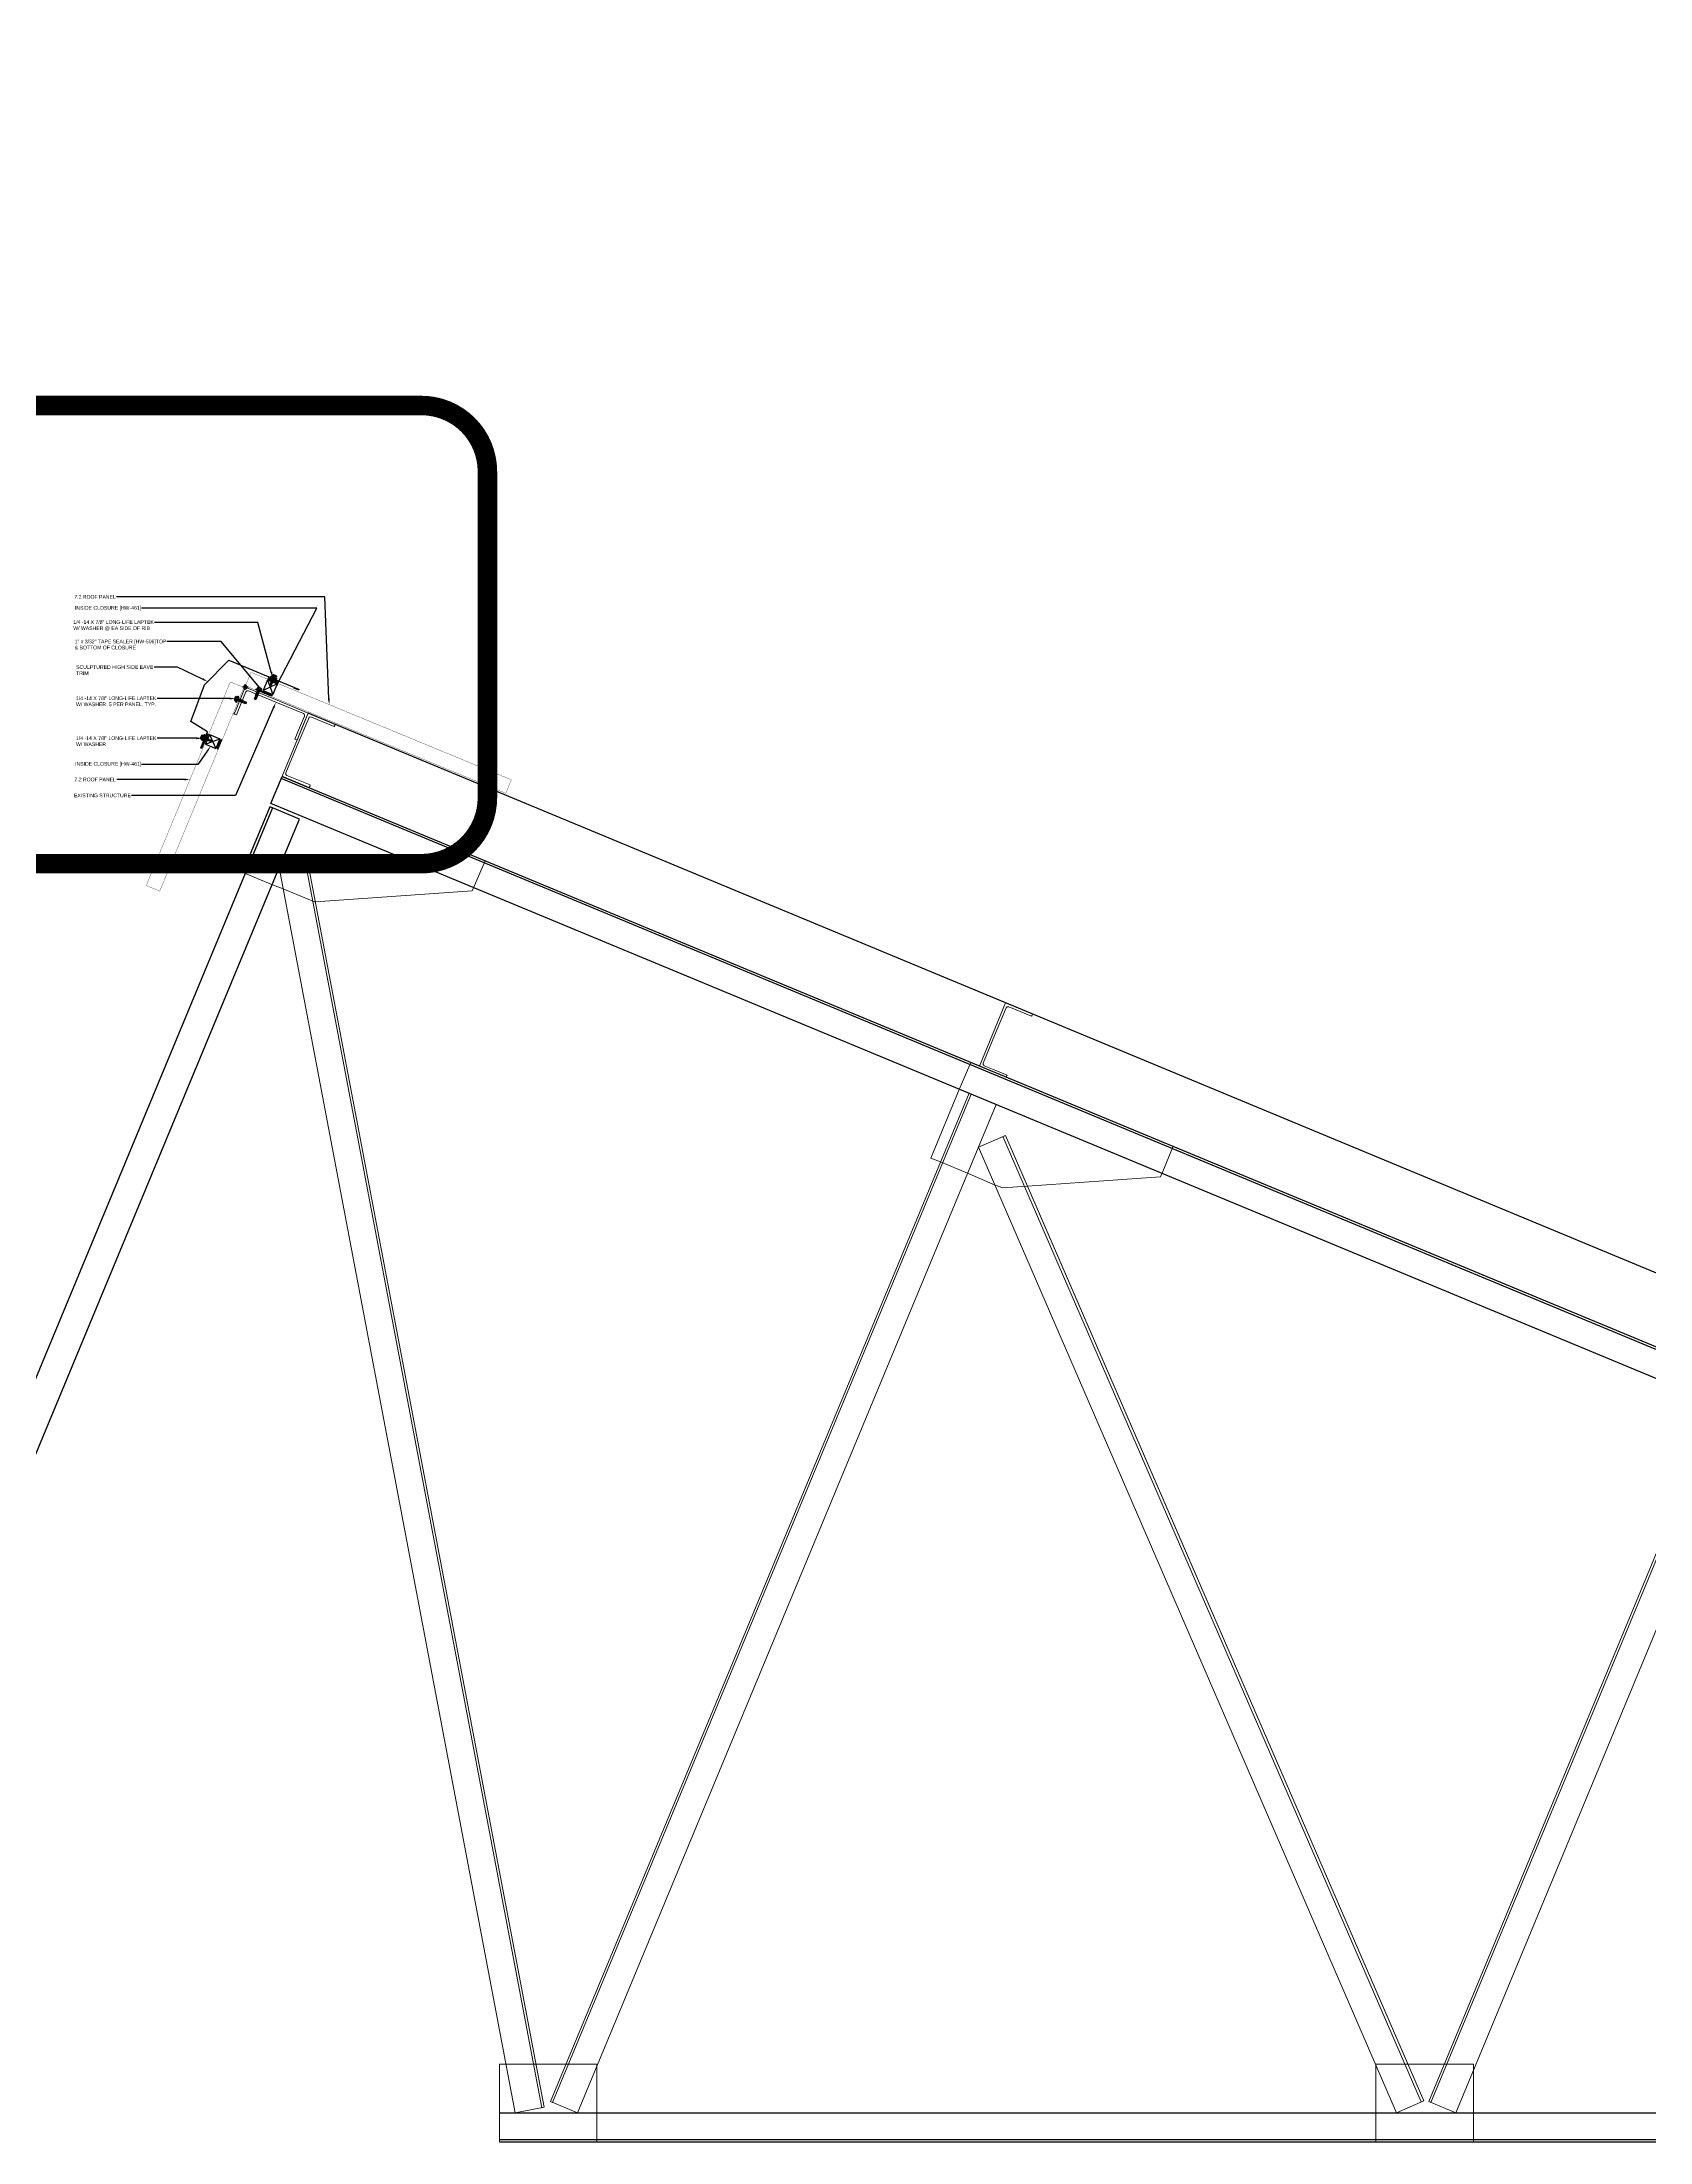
# Model space of a CAD drawing. Header units: inches. Extents: x -33163 to 19162, y -8858 to 30669.
# Drawn here: x -25283.2 to -25118.3, y -270.5 to -55.1 of the extents above; entities that cross this region are included whole.
import ezdxf
from ezdxf import colors
from ezdxf.entities.mleader import LeaderData, LeaderLine
from ezdxf.math import Vec2, Vec3

# ---------------------------------------------------------------- set-up
doc = ezdxf.new("R2010")
doc.units = ezdxf.units.IN
doc.linetypes.add('HIDDEN2', pattern=[0.1875, 0.125, -0.0625])
doc.layers.get('0').update_dxf_attribs({"color": 9, "lineweight": 0})
doc.layers.get('Defpoints').update_dxf_attribs({"color": 254})
doc.layers.add('07 - Roof Panels', color=6, linetype='Continuous', lineweight=30)
for name, color, linetype in [('A-ANNO-DIMS-04', 12, 'Continuous'), ('CLOSURE', 8, 'Continuous'), ('FASTENER', 9, 'Continuous'), ('SEALANT', 11, 'Continuous'), ('SECTION', 11, 'Continuous'), ('TAPE', 9, 'Continuous'), ('TEXT', 7, 'Continuous'), ('TRIM', 4, 'Continuous'), ('TRUSS_Geometry', 12, 'Continuous')]:
    doc.layers.add(name, color=color, linetype=linetype)
doc.styles.add('ROMANS', font='romans.shx', dxfattribs={"width": 1.1})
doc.styles.add('Sheffield', font='arial.ttf', dxfattribs={"height": 0.175})

# ---------------------------------------------------------------- blocks, each defined once
blk = doc.blocks.new('print')
at = {"char_height": 0.0026, "attachment_point": 4, "style": 'ROMANS'}
for insert in [(83.42, 5.63), (84.49, 5.63), (83.64, 1.14), (84.71, 1.14), (91.25, 0.16), (92.32, 0.16), (48, -0.42), (49.07, -0.42)]:
    blk.add_mtext('\\A1;', dxfattribs=dict(at, insert=insert))
blk = doc.blocks.new('A$C6938402A')
at = {"layer": 'TAPE'}
h = blk.add_hatch(dxfattribs=at)
h.set_pattern_fill('DOTS', color=256, scale=0.35, angle=270, style=0)
h.set_pattern_definition([(270, (-22.332364, -26.379487), (0.021875, -0.0109375), [0, -0.021875])])
h.paths.add_polyline_path([(-0.56, -0.04), (-0.55, -0.13), (0.44, 0.04), (0.42, 0.13)])
at = {"layer": 'SEALANT'}
for p, q in [((-0.56, -0.04), (0.42, 0.13)), ((-0.55, -0.13), (0.44, 0.04)), ((0.42, 0.13), (0.44, 0.04)), ((-0.56, -0.04), (-0.55, -0.13))]:
    blk.add_line(p, q, dxfattribs=at)
blk = doc.blocks.new('fz9')
at = {"layer": 'FASTENER'}
for p, q in [((-0.32, 0.07), (-0.32, 0.04)), ((-0.32, 0.04), (0.32, 0.04)), ((-0.22, 0.31), (-0.22, 0.17)), ((-0.22, 0.17), (0.22, 0.17)), ((-0.16, 0.34), (0.16, 0.34)), ((-0.14, -0.02), (0.05, 0.04)), ((-0.11, 0.31), (-0.11, 0.17)), ((-0.1, -0.04), (0.14, 0.03)), ((-0.09, 0.04), (0.09, 0.04)), ((-0.09, 0.04), (-0.09, 0)), ((0.09, 0.04), (0.13, 0.04)), ((0.09, 0.02), (0.09, -0.04)), ((0.11, 0.31), (0.11, 0.17)), ((0.14, 0.03), (0.13, 0.04)), ((0.22, 0.31), (0.22, 0.17)), ((0.32, 0.07), (0.32, 0.04)), ((-0.1, -0.04), (-0.14, -0.02)), ((-0.14, -0.11), (0.1, -0.04)), ((-0.1, -0.13), (-0.14, -0.11)), ((-0.14, -0.2), (0.1, -0.13)), ((-0.1, -0.22), (-0.14, -0.2)), ((-0.14, -0.29), (0.1, -0.22)), ((-0.1, -0.31), (-0.14, -0.29)), ((-0.14, -0.38), (0.1, -0.31)), ((-0.1, -0.4), (-0.14, -0.38)), ((-0.14, -0.47), (0.1, -0.4)), ((-0.1, -0.49), (-0.14, -0.47)), ((-0.14, -0.56), (0.1, -0.49)), ((-0.1, -0.58), (-0.14, -0.56)), ((-0.1, -0.13), (0.14, -0.06)), ((-0.1, -0.22), (0.14, -0.15)), ((-0.1, -0.31), (0.14, -0.24)), ((-0.1, -0.4), (0.14, -0.33)), ((-0.1, -0.49), (0.14, -0.42)), ((-0.1, -0.58), (0.14, -0.51)), ((-0.09, -0.03), (-0.09, -0.09)), ((-0.09, -0.12), (-0.09, -0.18)), ((-0.09, -0.21), (-0.09, -0.27)), ((-0.09, -0.3), (-0.09, -0.36)), ((-0.09, -0.39), (-0.09, -0.46)), ((-0.09, -0.49), (-0.09, -0.55)), ((-0.09, -0.58), (-0.09, -0.87)), ((0, -0.93), (-0.09, -0.87)), ((0, -0.91), (0.01, -0.73)), ((0, -0.93), (0.09, -0.87)), ((0.09, -0.07), (0.09, -0.13)), ((0.09, -0.16), (0.09, -0.22)), ((0.09, -0.25), (0.09, -0.32)), ((0.09, -0.35), (0.09, -0.41)), ((0.09, -0.44), (0.09, -0.5)), ((0.09, -0.53), (0.09, -0.87)), ((0.14, -0.06), (0.1, -0.04)), ((0.14, -0.15), (0.1, -0.13)), ((0.14, -0.24), (0.1, -0.22)), ((0.14, -0.33), (0.1, -0.31)), ((0.14, -0.42), (0.1, -0.4)), ((0.14, -0.51), (0.1, -0.49))]:
    blk.add_line(p, q, dxfattribs=at)
for centre, radius, start, end in [((-0.22, 0.07), 0.1, 90, 180), ((-0.16, 0.27), 0.0628, 29.8754, 150.1246), ((0, 0.14), 0.196, 56.9974, 123.0026), ((0.16, 0.27), 0.0628, 29.8754, 150.1246), ((0.22, 0.07), 0.1, 0, 90), ((-0.05, -0.74), 0.0615, 11.1445, 130.906), ((0.05, -0.91), 0.0563, 55.4585, 194.8454)]:
    blk.add_arc(centre, radius, start, end, dxfattribs=at)
blk = doc.blocks.new('wp')
at = {"layer": 'SECTION'}
for p, q in [((-0.096, 0), (0.096, 0)), ((0, -0.096), (0, 0.096))]:
    blk.add_line(p, q, dxfattribs=at)
at = {"layer": 'SECTION', "const_width": 0.0625}
for points in [[(0, 0.031, 0.414214), (-0.031, 0, 1)], [(0, -0.031, 0.414214), (0.031, 0, 1)]]:
    blk.add_lwpolyline(points, format="xyb", dxfattribs=at)
at = {"layer": 'SECTION'}
blk.add_circle((0, 0), 0.0625, dxfattribs=at)
blk = doc.blocks.new('fz5')
at = {"layer": 'FASTENER'}
for p, q in [((-0.33, 0.07), (-0.33, 0.04)), ((-0.33, 0.04), (0.32, 0.04)), ((-0.23, 0.17), (0.21, 0.17)), ((-0.22, 0.31), (-0.22, 0.17)), ((-0.16, 0.34), (0.16, 0.34)), ((-0.14, -0.01), (0.04, 0.04)), ((-0.11, 0.31), (-0.11, 0.17)), ((-0.11, -0.03), (0.14, 0.04)), ((-0.09, 0.04), (-0.09, 0)), ((-0.09, 0.04), (0.08, 0.04)), ((0.08, 0.04), (0.13, 0.04)), ((0.08, 0.02), (0.08, -0.04)), ((0.1, 0.31), (0.1, 0.17)), ((0.14, 0.04), (0.13, 0.04)), ((0.21, 0.31), (0.21, 0.17)), ((0.32, 0.07), (0.32, 0.04)), ((-0.11, -0.03), (-0.14, -0.01)), ((-0.14, -0.1), (0.1, -0.04)), ((-0.11, -0.13), (-0.14, -0.1)), ((-0.14, -0.2), (0.1, -0.13)), ((-0.11, -0.22), (-0.14, -0.2)), ((-0.14, -0.29), (0.1, -0.22)), ((-0.11, -0.31), (-0.14, -0.29)), ((-0.14, -0.38), (0.1, -0.31)), ((-0.11, -0.4), (-0.14, -0.38)), ((-0.12, -0.46), (0.09, -0.4)), ((-0.09, -0.48), (-0.12, -0.46)), ((-0.11, -0.13), (0.14, -0.06)), ((-0.11, -0.22), (0.14, -0.15)), ((-0.11, -0.31), (0.14, -0.24)), ((-0.11, -0.4), (0.14, -0.33)), ((-0.09, -0.03), (-0.09, -0.09)), ((-0.09, -0.12), (-0.09, -0.18)), ((-0.08, -0.27), (-0.09, -0.21)), ((-0.09, -0.48), (0.12, -0.42)), ((-0.08, -0.36), (-0.08, -0.3)), ((-0.07, -0.45), (-0.08, -0.39)), ((-0.07, -0.52), (-0.07, -0.48)), ((-0.07, -0.52), (-0.07, -0.82)), ((0, -0.87), (-0.07, -0.82)), ((0, -0.85), (0.01, -0.71)), ((0, -0.87), (0.06, -0.82)), ((0.06, -0.52), (0.07, -0.44)), ((0.06, -0.52), (0.06, -0.82)), ((0.07, -0.41), (0.07, -0.35)), ((0.08, -0.07), (0.08, -0.13)), ((0.08, -0.16), (0.08, -0.21)), ((0.08, -0.22), (0.08, -0.21)), ((0.08, -0.32), (0.08, -0.25)), ((0.12, -0.42), (0.09, -0.4)), ((0.14, -0.06), (0.1, -0.04)), ((0.14, -0.15), (0.1, -0.13)), ((0.14, -0.24), (0.1, -0.22)), ((0.14, -0.33), (0.1, -0.31))]:
    blk.add_line(p, q, dxfattribs=at)
for centre, radius, start, end in [((-0.23, 0.07), 0.1, 90, 180), ((-0.16, 0.27), 0.0628, 29.8754, 150.1246), ((0, 0.14), 0.196, 56.9974, 123.0026), ((0.16, 0.27), 0.0628, 29.8754, 150.1246), ((0.22, 0.07), 0.1, 0, 90), ((-0.04, -0.72), 0.0461, 11.1445, 130.906), ((0.04, -0.85), 0.0422, 55.4585, 194.8454), ((0.07, -0.52), 0.01, 175.9484, 180)]:
    blk.add_arc(centre, radius, start, end, dxfattribs=at)

msp = doc.modelspace()

# ---------------------------------------------------------------- linework, layer by layer
at = {"layer": '07 - Roof Panels', "const_width": 0.03}
for points in [[(-25262.33631, -121.16079), (-25235.64545, -132.18321), (-25235.0729, -130.79678), (-25261.76928, -119.77208)], [(-25271.12871, -142.21495), (-25262.50401, -121.33019), (-25263.89044, -120.75764), (-25272.51514, -141.6424)]]:
    msp.add_lwpolyline(points, close=True, dxfattribs=at)
at = {"layer": 'CLOSURE'}
for p, q in [((-25260.08472, -120.55869), (-25260.52754, -121.63099)), ((-25260.08472, -120.55869), (-25259.10325, -120.964)), ((-25260.08472, -120.55869), (-25259.54607, -122.03631)), ((-25259.10325, -120.964), (-25260.52754, -121.63099)), ((-25260.52754, -121.63099), (-25259.54607, -122.03631)), ((-25259.10325, -120.964), (-25259.54607, -122.03631)), ((-25266.0395, -126.15088), (-25266.44482, -127.13235)), ((-25266.44482, -127.13235), (-25264.95515, -126.59868)), ((-25266.0395, -126.15088), (-25265.36046, -127.58015)), ((-25266.0395, -126.15088), (-25264.95515, -126.59868)), ((-25264.95515, -126.59868), (-25265.36046, -127.58015)), ((-25266.44482, -127.13235), (-25265.36046, -127.58015))]:
    msp.add_line(p, q, dxfattribs=at)
at = {"layer": 'Defpoints', "linetype": 'HIDDEN2', "const_width": 2, "flags": 128}
msp.add_lwpolyline([(-25291.0278, -99.18561), (-25291.0278, -132.62299, 0.414213562), (-25284.2478, -139.40299), (-25244.30231, -139.40299, 0.414213562), (-25237.52231, -132.62299), (-25237.52231, -99.18561, 0.414213562), (-25244.30231, -92.40561), (-25284.2478, -92.40561, 0.414213562)], format="xyb", close=True, dxfattribs=at)
at = {"layer": 'TRIM'}
msp.add_lwpolyline([(-25266.63325, -127.08181), (-25266.8241, -127.54395, -0.920477413), (-25266.91075, -127.50817), (-25266.24277, -125.89067), (-25267.9307, -124.81786), (-25266.53386, -121.06968), (-25264.04729, -118.53394), (-25256.89402, -121.48799, -1.163718585), (-25256.92981, -121.57465), (-25257.39195, -121.3838)], format="xyb", dxfattribs=at)
at = {"layer": 'TRUSS_Geometry', "lineweight": 18}
for points in [[(-25262.35518, -121.29166), (-25259.10184, -122.62499), (-25255.90184, -123.95832), (-25256.48851, -125.34499), (-25257.02184, -126.73166), (-25257.28851, -126.62499), (-25256.80851, -125.45166), (-25256.27518, -124.27832), (-25256.27518, -124.22499), (-25256.27518, -124.11832), (-25256.32851, -124.06499), (-25256.38184, -124.01166), (-25259.20851, -122.83832), (-25262.03518, -121.66499), (-25262.08851, -121.66499), (-25262.19518, -121.66499), (-25262.24851, -121.71832), (-25262.30184, -121.77166), (-25262.78184, -122.94499), (-25263.26184, -124.11832), (-25263.52851, -124.06499), (-25263.42184, -123.90499), (-25263.36851, -123.74499)], [(-25181.60851, -154.83833), (-25181.66184, -154.94502), (-25181.71518, -155.05167), (-25182.8885, -154.57169), (-25184.06184, -154.09167), (-25184.11519, -154.09167), (-25184.22184, -154.09167), (-25184.27518, -154.14501), (-25184.32851, -154.19836), (-25185.50185, -157.02502), (-25186.67518, -159.85168), (-25186.67518, -159.90502), (-25186.67518, -160.01167), (-25186.62184, -160.06501), (-25186.56852, -160.11832), (-25185.39518, -160.59834), (-25184.22184, -161.07832), (-25184.27518, -161.18501), (-25184.27518, -161.29166), (-25185.66184, -160.70499), (-25187.04852, -160.17166), (-25185.71518, -156.91833), (-25184.38185, -153.66499), (-25182.99517, -154.25166)]]:
    msp.add_lwpolyline(points, close=True, dxfattribs=at)
at = {"layer": 'TRUSS_Geometry', "lineweight": 25}
for points in [[(-24902.82128, -122.51832), (-24955.19721, -248.84257), (-25255.90184, -123.95832)], [(-24958.30183, -255.425), (-25258.67517, -130.67834)], [(-25259.58184, -133.66499), (-25259.84851, -133.55834), (-25262.64277, -140.29176)], [(-25259.59596, -141.5525), (-25256.80852, -134.83833), (-25259.58184, -133.66499), (-25262.37741, -140.40157)], [(-25262.37741, -140.40157), (-25312.16851, -260.385), (-25309.39518, -261.505), (-25259.59596, -141.5525)], [(-25236.27518, -267.53169), (-24959.15519, -267.53169)], [(-25236.27518, -270.25166), (-24959.15519, -270.25166)], [(-25236.27518, -270.51834), (-24959.15519, -270.51834)]]:
    msp.add_lwpolyline(points, dxfattribs=at)
at = {"layer": 'TRUSS_Geometry', "lineweight": 18}
msp.add_lwpolyline([(-25253.12851, -125.13166), (-25253.18185, -125.23835), (-25253.23518, -125.345), (-25254.40851, -124.86502), (-25255.58184, -124.385), (-25255.63518, -124.33166), (-25255.74185, -124.385), (-25255.79518, -124.385), (-25255.84851, -124.49169), (-25257.02184, -127.26501), (-25258.19518, -130.09167), (-25258.19518, -130.19836), (-25258.19518, -130.25166), (-25258.14185, -130.305), (-25258.08851, -130.35835), (-25256.91518, -130.83833), (-25255.68851, -131.31835), (-25255.74185, -131.47834), (-25255.79518, -131.58499), (-25257.18185, -130.99832), (-25258.56852, -130.41165), (-25257.23518, -127.21166), (-25255.90185, -123.95832)], dxfattribs=at)
at = {"layer": 'TRUSS_Geometry', "lineweight": 25}
msp.add_lwpolyline([(-24958.19518, -255.15836), (-24959.36852, -257.93167), (-25259.74185, -133.23835), (-25258.56852, -130.465)], close=True, dxfattribs=at)
at = {"layer": 'TRUSS_Geometry', "lineweight": 13}
for points in [[(-25262.67517, -140.27835), (-25259.58184, -141.55834), (-25258.46185, -141.98502), (-25255.26184, -143.31835), (-25255.15518, -143.31835), (-25239.10184, -142.19836), (-25238.94185, -141.87833), (-25237.76851, -139.10501)], [(-25187.95517, -159.79833), (-25189.12851, -162.57169), (-25192.06184, -169.61169), (-25191.04852, -169.98502), (-25188.27518, -171.15836), (-25185.50185, -172.33166), (-25184.64851, -172.65168), (-25182.14184, -172.49169), (-25168.48852, -171.53169), (-25168.32851, -171.15836), (-25167.20851, -168.385)], [(-25185.34185, -164.11832), (-25228.27518, -267.53169), (-25231.04852, -266.35835), (-25188.11519, -162.94502), (-25187.90185, -163.05167), (-25230.83518, -266.465), (-25231.04852, -266.35835)], [(-25108.54184, -196.01167), (-25138.19518, -267.53169), (-25140.96852, -266.35835), (-25111.31518, -194.83833), (-25111.04852, -194.94502), (-25140.75518, -266.465), (-25140.96852, -266.35835)], [(-25236.27518, -270.51834), (-25236.27518, -267.53169), (-25236.27518, -262.51834), (-25235.58184, -262.51834), (-25232.54184, -262.51834), (-25229.44851, -262.51834), (-25226.30184, -262.51834), (-25226.30184, -262.67834), (-25226.30184, -267.53169), (-25226.30184, -270.51834)], [(-25146.40852, -270.51834), (-25146.40852, -267.53169), (-25146.40852, -262.62499), (-25146.40852, -262.51834), (-25143.15519, -262.51834), (-25139.3685, -262.51834), (-25136.38185, -262.51834), (-25136.38185, -263.10501), (-25136.38185, -267.53169), (-25136.38185, -270.51834)]]:
    msp.add_lwpolyline(points, dxfattribs=at)
for points in [[(-25231.68851, -266.94502), (-25255.95518, -139.26501), (-25258.88851, -139.79833), (-25234.67517, -267.53169)], [(-25231.68851, -266.94502), (-25255.95518, -139.26501), (-25256.16851, -139.31835), (-25231.95518, -266.99832)], [(-25144.27518, -267.53169), (-25141.50185, -266.305), (-25184.38185, -167.26501), (-25184.64851, -167.37165), (-25141.76851, -266.41165), (-25141.50185, -266.305), (-25182.14184, -172.49169), (-25184.38185, -167.26501), (-25187.15519, -168.49169)]]:
    msp.add_lwpolyline(points, close=True, dxfattribs=at)

# ---------------------------------------------------------------- block references
for p in [(-25252.65679, -60.7538), (-25213.75128, -61.60835)]:
    msp.add_blockref('print', p)
at = {"layer": 'FASTENER', "xscale": -1, "rotation": 337.5610428941627}
for name, p in [('fz5', (-25259.47255, -120.38709)), ('fz9', (-25261.00588, -121.69393))]:
    msp.add_blockref(name, p, dxfattribs=at)
at = {"layer": 'FASTENER'}
for name, p, rotation in [('fz9', (-25263.10261, -122.56939), 67.56103021936661), ('fz5', (-25266.56925, -126.50843), 67.56103021930636)]:
    msp.add_blockref(name, p, dxfattribs=dict(at, rotation=rotation))
at = {"layer": 'TEXT', "xscale": -1, "rotation": 347.5610428941625}
for p in [(-25259.58872, -120.55818), (-25260.16849, -121.9621)]:
    msp.add_blockref('A$C6938402A', p, dxfattribs=at)
at = {"layer": 'TEXT', "xscale": -3, "yscale": 3, "zscale": 3}
msp.add_blockref('wp', (-25262.35518, -121.29166), dxfattribs=at)
at = {"layer": 'TEXT', "rotation": 57.56103021930653}
for p in [(-25266.37779, -126.50697), (-25264.97387, -127.08674)]:
    msp.add_blockref('A$C6938402A', p, dxfattribs=at)

# ---------------------------------------------------------------- leaders
at = {"layer": 'A-ANNO-DIMS-04'}
ml = msp.add_multileader_mtext('Standard', dxfattribs=at)
ml.set_content('\\A1;7.2 ROOF PANEL', color=256, style='Sheffield')
ml.set_leader_properties()
ml.build(insert=Vec2(0, 0))
ml.multileader.update_dxf_attribs({"dogleg_length": 0.5, "arrow_head_size": 0.6})
ctx = ml.context
ctx.base_point, ctx.char_height, ctx.arrow_head_size, ctx.landing_gap_size, ctx.plane_origin = Vec3(-25280.01098, -112.04011), 0.375, 0.6, 0.125, Vec3(-25263.7365, -113.93965)
notes = []
notes.append((ctx, [(0, (1, 1, 0), (-25254.188, -112.04011), (-1, 0), 21.36587, [(0, [(-25253.75762, -123.08062)], 0, [])])]))
ctx.mtext.insert, ctx.mtext.width, ctx.mtext.flow_direction = Vec3(-25279.88598, -111.84941), 5.5597873, 5
ml = msp.add_multileader_mtext('Standard', dxfattribs=at)
ml.set_content('\\A1;INSIDE CLOSURE [HW-461]', color=256, style='Sheffield')
ml.set_leader_properties()
ml.build(insert=Vec2(0, 0))
ml.multileader.update_dxf_attribs({"dogleg_length": 0.5, "arrow_head_size": 0.6})
ctx = ml.context
ctx.base_point, ctx.char_height, ctx.arrow_head_size, ctx.landing_gap_size, ctx.plane_origin = Vec3(-25279.94758, -113.20819), 0.375, 0.6, 0.125, Vec3(-25264.11851, -117.292)
notes.append((ctx, [(0, (1, 1, 0), (-25255.01833, -113.20819), (-1, 0), 17.97939, [(0, [(-25259.32466, -121.50015)], 0, [])])]))
ctx.mtext.insert, ctx.mtext.width, ctx.mtext.flow_direction = Vec3(-25279.82258, -112.96864), 7.0054201, 5
ml = msp.add_multileader_mtext('Standard', dxfattribs=at)
ml.set_content('1/4 -14 X 7/8" LONG-LIFE LAPTEK W/ WASHER @ EA SIDE OF RIB', color=256, style='Sheffield')
ml.set_leader_properties()
ml.build(insert=Vec2(0, 0))
ml.multileader.update_dxf_attribs({"dogleg_length": 0.5, "arrow_head_size": 0.6})
ctx = ml.context
ctx.base_point, ctx.char_height, ctx.arrow_head_size, ctx.landing_gap_size, ctx.plane_origin = Vec3(-25280.11978, -114.67167), 0.375, 0.6, 0.125, Vec3(-25257.42185, -117.96335)
notes.append((ctx, [(0, (1, 1, 0), (-25261.07851, -114.67167), (-1, 0), 10.59806, [(0, [(-25259.53661, -120.32074)], 0, [])])]))
ctx.mtext.insert, ctx.mtext.width, ctx.mtext.flow_direction = Vec3(-25279.99478, -114.42905), 8.4259658, 5
ml = msp.add_multileader_mtext('Standard', dxfattribs=at)
ml.set_content('1" x 3/32" TAPE SEALER [HW-506]TOP & BOTTOM OF CLOSURE', color=256, style='Sheffield')
ml.set_leader_properties()
ml.build(insert=Vec2(0, 0))
ml.multileader.update_dxf_attribs({"dogleg_length": 0.5, "arrow_head_size": 0.6})
ctx = ml.context
ctx.base_point, ctx.char_height, ctx.arrow_head_size, ctx.landing_gap_size, ctx.plane_origin = Vec3(-25279.97825, -116.61178), 0.375, 0.6, 0.125, Vec3(-25257.42185, -119.90346)
notes.append((ctx, [(0, (1, 1, 0), (-25264.81868, -116.61178), (-1, 0), 5.59187, [(0, [(-25260.55135, -121.74092)], 0, [])])]))
ctx.mtext.insert, ctx.mtext.width, ctx.mtext.flow_direction = Vec3(-25279.85325, -116.41993), 9.6927933, 5
ml = msp.add_multileader_mtext('Standard', dxfattribs=at)
ml.set_content('SCULPTURED HIGH SIDE EAVE TRIM', color=256, style='Sheffield')
ml.set_leader_properties()
ml.build(insert=Vec2(0, 0))
ml.multileader.update_dxf_attribs({"dogleg_length": 0.5, "arrow_head_size": 0.6})
ctx = ml.context
ctx.base_point, ctx.char_height, ctx.arrow_head_size, ctx.landing_gap_size, ctx.plane_origin = Vec3(-25279.83119, -119.23239), 0.375, 0.6, 0.125, Vec3(-25257.42185, -122.52407)
notes.append((ctx, [(0, (1, 1, 0), (-25269.31838, -119.23239), (-1, 0), 2.39651, [(0, [(-25266.19599, -120.72513)], 0, [])])]))
ctx.mtext.insert, ctx.mtext.width, ctx.mtext.flow_direction = Vec3(-25279.70619, -119.04489), 8.4259658, 5
ml = msp.add_multileader_mtext('Standard', dxfattribs=at)
ml.set_content('1/4 -14 X 7/8" LONG-LIFE LAPTEK W/ WASHER. 5 PER PANEL, TYP.', color=256, style='Sheffield')
ml.set_leader_properties()
ml.build(insert=Vec2(0, 0))
ml.multileader.update_dxf_attribs({"dogleg_length": 0.5, "arrow_head_size": 0.6})
ctx = ml.context
ctx.base_point, ctx.char_height, ctx.arrow_head_size, ctx.landing_gap_size, ctx.plane_origin = Vec3(-25279.84496, -122.46698), 0.375, 0.6, 0.125, Vec3(-25257.42185, -125.75866)
notes.append((ctx, [(0, (1, 1, 0), (-25269.00524, -122.46698), (-1, 0), 2.39651, [(0, [(-25263.36118, -122.46698)], 0, [])])]))
ctx.mtext.insert, ctx.mtext.width, ctx.mtext.flow_direction = Vec3(-25279.71996, -122.24239), 8.4259658, 5
ml = msp.add_multileader_mtext('Standard', dxfattribs=at)
ml.set_content('\\A1;EXISTING STRUCTURE', color=256, style='Sheffield')
ml.set_leader_properties()
ml.build(insert=Vec2(0, 0))
ml.multileader.update_dxf_attribs({"dogleg_length": 0.5, "arrow_head_size": 0.6})
ctx = ml.context
ctx.base_point, ctx.char_height, ctx.arrow_head_size, ctx.landing_gap_size, ctx.plane_origin = Vec3(-25280.04104, -132.40081), 0.375, 0.6, 0.125, Vec3(-25264.10541, -134.30036)
notes.append((ctx, [(0, (1, 1, 0), (-25263.34787, -132.40081), (-1, 0), 10.69155, [(0, [(-25259.20851, -122.83832)], 0, [])])]))
ctx.mtext.insert, ctx.mtext.width, ctx.mtext.flow_direction = Vec3(-25279.91604, -132.21012), 6.5651536, 5
ml = msp.add_multileader_mtext('Standard', dxfattribs=at)
ml.set_content('1/4 -14 X 7/8" LONG-LIFE LAPTEK W/ WASHER', color=256, style='Sheffield')
ml.set_leader_properties()
ml.build(insert=Vec2(0, 0))
ml.multileader.update_dxf_attribs({"dogleg_length": 0.5, "arrow_head_size": 0.6})
ctx = ml.context
ctx.base_point, ctx.char_height, ctx.arrow_head_size, ctx.landing_gap_size, ctx.plane_origin = Vec3(-25279.84496, -126.52562), 0.375, 0.6, 0.125, Vec3(-25257.42185, -129.8173)
notes.append((ctx, [(0, (1, 1, 0), (-25269.00524, -126.52562), (-1, 0), 2.39651, [(0, [(-25266.76881, -126.54318)], 0, [])])]))
ctx.mtext.insert, ctx.mtext.width, ctx.mtext.flow_direction = Vec3(-25279.71996, -126.33492), 8.4259658, 5
ml = msp.add_multileader_mtext('Standard', dxfattribs=at)
ml.set_content('\\A1;INSIDE CLOSURE [HW-461]', color=256, style='Sheffield')
ml.set_leader_properties()
ml.build(insert=Vec2(0, 0))
ml.multileader.update_dxf_attribs({"dogleg_length": 0.5, "arrow_head_size": 0.6})
ctx = ml.context
ctx.base_point, ctx.char_height, ctx.arrow_head_size, ctx.landing_gap_size, ctx.plane_origin = Vec3(-25279.93837, -129.21189), 0.375, 0.6, 0.125, Vec3(-25264.11851, -133.2957)
notes.append((ctx, [(0, (1, 1, 0), (-25267.21358, -129.21189), (-1, 0), 5.77493, [(0, [(-25265.90264, -127.35625)], 0, [])])]))
ctx.mtext.insert, ctx.mtext.width, ctx.mtext.flow_direction = Vec3(-25279.81337, -128.97234), 7.0054201, 5
ml = msp.add_multileader_mtext('Standard', dxfattribs=at)
ml.set_content('\\A1;7.2 ROOF PANEL', color=256, style='Sheffield')
ml.set_leader_properties()
ml.build(insert=Vec2(0, 0))
ml.multileader.update_dxf_attribs({"dogleg_length": 0.5, "arrow_head_size": 0.6})
ctx = ml.context
ctx.base_point, ctx.char_height, ctx.arrow_head_size, ctx.landing_gap_size, ctx.plane_origin = Vec3(-25280.00133, -130.76373), 0.375, 0.6, 0.125, Vec3(-25263.7365, -132.66327)
notes.append((ctx, [(0, (1, 1, 0), (-25274.69555, -130.76373), (-1, 0), 0.84867, [(0, [(-25268.02262, -130.76373)], 0, [])])]))
ctx.mtext.insert, ctx.mtext.width, ctx.mtext.flow_direction = Vec3(-25279.87633, -130.57303), 5.5597873, 5
for ctx, leaders in notes:
    for number, flags, end, landing, length, lines in leaders:
        leader = LeaderData()
        leader.index, (leader.has_last_leader_line, leader.has_dogleg_vector, leader.attachment_direction) = number, flags
        leader.last_leader_point, leader.dogleg_vector, leader.dogleg_length = Vec3(end), Vec3(landing), length
        for number, points, colour, breaks in lines:
            line = LeaderLine()
            line.index, line.vertices, line.color, line.breaks = number, Vec3.list(points), colors.encode_raw_color(colour), breaks
            leader.lines.append(line)
        ctx.leaders.append(leader)

doc.saveas('drawing.dxf')
